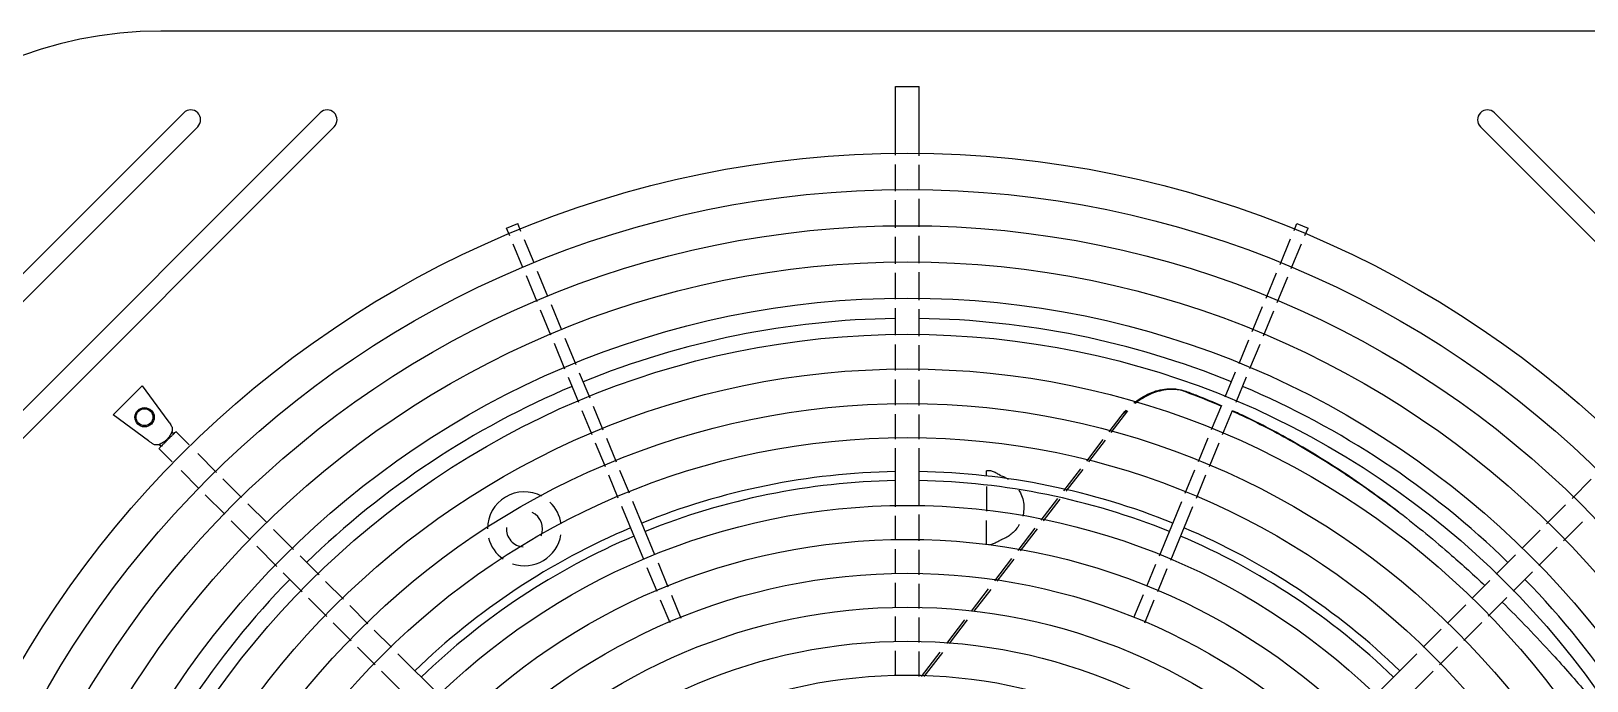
# Model space of a CAD drawing. Extents: x 17.6 to 65.2, y 116.5 to 153.5.
# Drawn here: x 21.907 to 22.421, y 149.782 to 149.996 of the extents above; entities that cross this region are included whole.
import ezdxf

# ---------------------------------------------------------------- set-up
doc = ezdxf.new("R2010")
doc.units = 0
doc.header["$MEASUREMENT"] = 0
doc.layers.add('INST_-_AR_CONDICIONADO', color=1, linetype='CONTINUOUS')

msp = doc.modelspace()

# ---------------------------------------------------------------- linework, layer by layer
at = {"layer": 'INST_-_AR_CONDICIONADO', "linetype": 'CONTINUOUS'}
for p, q in [((22.44275252484969, 149.9961699994383), (21.95027201364807, 149.9961699994383)), ((21.844514679097, 149.8559424813273), (21.95783212425924, 149.9692599264891)), ((21.844514679097, 149.8109361732083), (22.0028384323786, 149.9692599264891)), ((22.39016500941345, 149.9692388297819), (22.54848876269413, 149.8109150765016)), ((21.84912589569869, 149.8513312647261), (21.96244334086002, 149.9646487098879)), ((21.84912589569869, 149.8063249566069), (22.00744964898006, 149.9646487098879)), ((22.38555379281199, 149.9646276131805), (22.54387754609267, 149.8063038598997))]:
    msp.add_line(p, q, dxfattribs=at)
at = {"layer": 'INST_-_AR_CONDICIONADO', "color": 9, "linetype": 'CONTINUOUS'}
for p, q in [((22.19256904383103, 149.9552195701615), (22.19256904383103, 149.9778776765537)), ((22.19257040208815, 149.9778776765537), (22.20045413640962, 149.9778776765537)), ((22.20045549466674, 149.9550849048146), (22.20045549466674, 149.9778776765537)), ((22.19256904383103, 149.9434225921055), (22.19256904383103, 149.9522425666271)), ((22.20045549466674, 149.9438269025403), (22.20045549466674, 149.9521079012802)), ((22.19256904383103, 149.9313389048874), (22.19256904383103, 149.9404421134663)), ((22.20045549466674, 149.9316083141344), (22.20045549466674, 149.9408464239011)), ((22.06538863721941, 149.928625236267), (22.06432537370044, 149.9311921814758)), ((22.06432600667192, 149.9311924436613), (22.06799996418992, 149.9327142466928)), ((22.0690638606806, 149.9301475636696), (22.0680005971614, 149.9327145088783)), ((22.32406209477374, 149.93039240586), (22.32502394133682, 149.9327145088783)), ((22.32502457430853, 149.9327142466928), (22.3286985318263, 149.9311924436613)), ((22.3276853139693, 149.9287445290559), (22.32869916479801, 149.9311921814758)), ((22.07338080809284, 149.9197255306793), (22.07020294455985, 149.9273975719194)), ((22.19256904383103, 149.91942568126), (22.19256904383103, 149.9283605989807)), ((22.20045549466674, 149.9196950905066), (22.20045549466674, 149.9286300082274)), ((22.31945109720043, 149.9192604729828), (22.32292234644676, 149.9276408099908)), ((22.32317832492588, 149.9178636949819), (22.32654556564277, 149.9259929331871)), ((22.06970558463119, 149.9182032032771), (22.06652772109867, 149.9258752445172)), ((22.07797969036089, 149.9086228467342), (22.07452255364403, 149.9169691130836)), ((22.19256904383103, 149.9077818668792), (22.19256904383103, 149.9164473753529)), ((22.20045549466674, 149.9075124576329), (22.20045549466674, 149.9167167846)), ((22.31485252793247, 149.9081585446863), (22.31831134887277, 149.9165088771136)), ((22.07438251124033, 149.9069121036269), (22.07084733018375, 149.9154467856814)), ((22.31855374594299, 149.9066989736812), (22.32203857659935, 149.9151120991131)), ((22.08254200954381, 149.8976084338875), (22.07912027015679, 149.9058692435223)), ((22.31029552820921, 149.897156974152), (22.31371327800086, 149.9054081520524)), ((22.07894483042325, 149.8958976907802), (22.07552309103646, 149.904158500415)), ((22.19256904383103, 149.8958686432518), (22.19256904383103, 149.9048035609722)), ((22.20045549466674, 149.8955992340052), (22.20045549466674, 149.9045341517259)), ((22.31399674622064, 149.8956974031473), (22.31741449601206, 149.9039485810477)), ((22.08358479200017, 149.8846958326127), (22.08008541021938, 149.8931440875679)), ((22.08728601001228, 149.8861554036174), (22.08368258933972, 149.8948548306756)), ((22.19256904383103, 149.8842676525926), (22.19256904383103, 149.8928903373447)), ((22.20045549466674, 149.8841329872457), (22.20045549466674, 149.8926209280985)), ((22.30592020977171, 149.8865940210404), (22.3091562782776, 149.8944065815185)), ((22.30951738889136, 149.8848832779324), (22.31285749629039, 149.8929470105131)), ((22.08814179172275, 149.8736942620778), (22.0847240419311, 149.8819454399789)), ((22.09184300973463, 149.8751538330829), (22.08842525994253, 149.8834050109839)), ((22.19256904383103, 149.8728558057107), (22.19256904383103, 149.8812906490579)), ((22.20045549466674, 149.8727211403637), (22.20045549466674, 149.8811559837111)), ((22.30135789058879, 149.875579608193), (22.30477962997558, 149.8838404178284)), ((22.30495506970912, 149.8738688650857), (22.30837680909546, 149.8821296747211)), ((21.94409017082096, 149.8791779528845), (21.93459665270227, 149.8696844347656)), ((21.94409017082096, 149.8791779528845), (21.95260786478336, 149.8676667418987)), ((21.94619057162315, 149.8611054285402), (21.93459665270227, 149.8696844347656)), ((22.09253680300928, 149.8630837662244), (22.08928104165436, 149.8709438694443)), ((22.09621202646979, 149.8646060936266), (22.09298225966579, 149.8724034404493)), ((22.19256904383103, 149.8615890927381), (22.19256904383103, 149.8698788021763)), ((22.20045549466674, 149.8615890927381), (22.20045549466674, 149.8697441368294)), ((22.2637909605957, 149.8638091272214), (22.26928549476467, 149.8709697435622)), ((22.29689809297786, 149.8648127043176), (22.30021731079266, 149.8728260049813)), ((22.30052131217455, 149.8631648275135), (22.30381448991368, 149.8711152618737)), ((21.95260786478336, 149.8676667418987), (21.95266946679128, 149.8675842504281)), ((22.2630679380192, 149.8640250878709), (22.26707617636741, 149.8692487257863)), ((21.94970379065937, 149.8598564370959), (21.95047973838739, 149.8593516417805)), ((21.95391816849057, 149.8640708149271), (21.95442296380581, 149.8632948671985)), ((21.95958579317441, 149.8597653752776), (21.95523792158899, 149.8641132468626)), ((22.09690329121342, 149.8525421311824), (22.09367588688785, 149.860333774474)), ((22.10057851467393, 149.8540644585846), (22.09735111034972, 149.8618561018764)), ((22.2556947470711, 149.8544161583488), (22.26112869066485, 149.8614978115151)), ((22.25642621926288, 149.8542112094521), (22.26185171324134, 149.8612818508655)), ((22.29252905772493, 149.8542649201533), (22.29575834465133, 149.8620611084487)), ((22.29615227692027, 149.8526170433496), (22.29938156384735, 149.8604132316446)), ((21.95400923030881, 149.8541888124124), (21.94966135872316, 149.8585366839972)), ((21.96867042207434, 149.8506807463772), (21.96243375827991, 149.8569174101711)), ((22.19256904383103, 149.8393542129557), (22.19256904383103, 149.8586125231168)), ((22.20045549466674, 149.8397388027288), (22.20045549466674, 149.8586125231168)), ((21.96280796855869, 149.8453900741621), (21.95695241819446, 149.8512456245263)), ((22.10117422298269, 149.8422311897802), (22.09804237509199, 149.8497921394322)), ((22.10482345189341, 149.8438162735796), (22.10171759855363, 149.8513144668347)), ((22.22261811217884, 149.8495860411717), (22.22261811217884, 149.8512416043262)), ((22.22342552465641, 149.8512416043262), (22.22261811217884, 149.8512416043262)), ((22.24818510429002, 149.844629401335), (22.25374250770703, 149.8518719504754)), ((22.24894265476853, 149.8444584383237), (22.25447397989858, 149.8516670015782)), ((22.28820108660481, 149.8438162735796), (22.29138930939773, 149.8515133242844)), ((22.29185031551508, 149.8422311897802), (22.29501252859374, 149.8498654474806)), ((21.97692101623527, 149.8424301522158), (21.97077793873147, 149.8485732297204)), ((22.22261811217884, 149.8460576696344), (22.22261811217884, 149.8378421844191)), ((22.41577538329459, 149.8421020132477), (22.42207531989099, 149.8484019498441)), ((21.97134445337035, 149.8368535893507), (21.96491548521583, 149.8432825575053)), ((21.98535969900801, 149.833991469444), (21.97903068692851, 149.8403204815229)), ((22.10957153347879, 149.8219582888944), (22.10231347291294, 149.8394807971461)), ((22.11324675693929, 149.8234806162968), (22.1059627018232, 149.841065880946)), ((22.24070075323804, 149.8348756051452), (22.24618927734234, 149.8420283890181)), ((22.24145830371724, 149.8347046421336), (22.24694682782085, 149.841857426006)), ((22.27965488477973, 149.8231839172264), (22.28706183667457, 149.841065880946)), ((22.28338211250586, 149.8217871392258), (22.2907110655846, 149.8394807971461)), ((22.4073563730398, 149.8336830029932), (22.41367063073078, 149.8399972606843)), ((21.97978313614242, 149.8284149065784), (21.97345412406359, 149.8347439186576)), ((22.19256904383103, 149.8283603760292), (22.19256904383103, 149.8363737343165)), ((22.20045549466674, 149.8280909667829), (22.20045549466674, 149.8367513535596)), ((22.22261811217884, 149.8268337710865), (22.22261811217884, 149.83485473525)), ((22.41293293590472, 149.8281064401276), (22.41924719359569, 149.8344206978189)), ((21.99408717571411, 149.8252639927376), (21.98746936970126, 149.8318817987502)), ((22.23305606451383, 149.8249128528329), (22.23870492629037, 149.832274592828)), ((22.23384095773069, 149.8247775235712), (22.23946247676956, 149.832103629816)), ((22.39922615671814, 149.8255527866716), (22.40525162047577, 149.8315782504293)), ((21.98851061284851, 149.8196874298723), (21.98189280683566, 149.8263052358852)), ((22.19256904383103, 149.817191728879), (22.19256904383103, 149.8253820701228)), ((22.20045549466674, 149.8169223196328), (22.20045549466674, 149.8251126608762)), ((22.39078747394494, 149.8171141038993), (22.39711648602444, 149.8234431159778)), ((22.40480271958329, 149.8199762238057), (22.41082818334091, 149.8260016875637)), ((22.00250618596912, 149.8168449824827), (21.99619192827747, 149.823159240174)), ((22.11396479015222, 149.8113520290495), (22.11071327903021, 149.8192018712985)), ((22.11766600816433, 149.8128116000542), (22.11438850249048, 149.8207241987011)), ((22.22538020028848, 149.8149094718152), (22.23100916738638, 149.8222452845617)), ((22.22616509350534, 149.8147741425538), (22.23179406060392, 149.8221099552996)), ((22.275504748552, 149.8131646020591), (22.27851513645344, 149.8204323213574)), ((22.27910192767301, 149.8114538589521), (22.28224236417866, 149.8190355433572)), ((21.99692962310353, 149.8112684196177), (21.99061536541187, 149.817582677309)), ((22.01049928094487, 149.8088518875068), (22.00461093853293, 149.8147402299191)), ((22.19256904383103, 149.8061299995736), (22.19256904383103, 149.814213422972)), ((22.20045549466674, 149.805823828265), (22.20045549466674, 149.8139440137257)), ((22.38284092671181, 149.8091675566652), (22.38867780325238, 149.8150044332061)), ((22.39636403681122, 149.8115375410333), (22.40269304888936, 149.8178665531129)), ((22.00501794085942, 149.8031801018613), (21.99903437566734, 149.8091636670538)), ((22.11823697739275, 149.8010380566735), (22.1151040400827, 149.808601636416)), ((22.12193819540418, 149.8024976276782), (22.11880525809526, 149.8100612074205)), ((22.21772903195794, 149.8049382751162), (22.22333330316103, 149.8122419035434)), ((22.21858412904173, 149.8048944373135), (22.22411819637789, 149.8121065742823)), ((22.27122757431827, 149.8028385900148), (22.27436416875655, 149.8104109988476)), ((22.27482475343861, 149.8011278469075), (22.27796134787688, 149.8087002557401)), ((22.3881315989269, 149.8033051031497), (22.39425436611798, 149.8094278703402)), ((22.01856867526082, 149.800782493191), (22.01260434033104, 149.80674682812)), ((22.19256904383103, 149.7948544345773), (22.19256904383103, 149.8031425504044)), ((22.20045549466674, 149.7945850253311), (22.20045549466674, 149.8028433496258)), ((22.37476211286018, 149.8010887428137), (22.38073341005467, 149.8070600400084)), ((22.01308733517537, 149.7951107075455), (22.00712300024558, 149.8010750424746)), ((22.02633941690935, 149.7930117515425), (22.02067373464699, 149.7986774338038)), ((22.20954640684356, 149.7942744704502), (22.21552859149635, 149.8020706052751)), ((22.21041244078781, 149.7942448858424), (22.21638368857946, 149.8020267674726)), ((22.3666851215891, 149.7930117515425), (22.37265459620305, 149.7989812261569)), ((22.38005278507596, 149.7952262892985), (22.38602408227045, 149.8011975864929)), ((22.02095335514939, 149.787244687572), (22.01519239456222, 149.7930056481591)), ((22.37207118334952, 149.787244687572), (22.37794526841815, 149.793118772641)), ((22.04225787867783, 149.777093289773), (22.02844539721234, 149.790905771239)), ((22.19256904383103, 149.7836857874265), (22.19256904383103, 149.7918761286703)), ((22.20045549466674, 149.7834163781802), (22.20045549466674, 149.791606719424)), ((22.20119530714139, 149.7833911054279), (22.20731944692299, 149.7913722397771)), ((22.20206134108609, 149.7833615208203), (22.20818548086702, 149.7913426551697)), ((22.35067872235656, 149.7770053523097), (22.36457914128589, 149.790905771239)), ((22.03640936977642, 149.7717886729448), (22.02305933545237, 149.7851387072687)), ((22.35635050800117, 149.7715240122243), (22.36996520304653, 149.7851387072687))]:
    msp.add_line(p, q, dxfattribs=at)
for centre, radius in [((22.19651226924945, 149.617262336337), 0.3386300768662343), ((22.19651226924945, 149.617262336337), 0.3266959772409925), ((22.19651226924945, 149.617262336337), 0.3147618776157508), ((22.19651226924945, 149.617262336337), 0.302827777990509), ((22.19651226924945, 149.617262336337), 0.2908936783652672), ((22.19651226924945, 149.617262336337), 0.2789595787400256), ((22.19651226924945, 149.617262336337), 0.2675227332658355), ((22.19651226924945, 149.617262336337), 0.2560858877916455), ((21.94491294239121, 149.8688616631954), 0.00318242656673113), ((21.94490166881694, 149.8688729367695), 0.002784623245889737), ((22.19651226924945, 149.617262336337), 0.2448976693929815), ((22.19651226924945, 149.617262336337), 0.2225212325956532), ((22.19651226924945, 149.617262336337), 0.2113330141969891), ((22.19651226924945, 149.617262336337), 0.2001447957983249), ((22.19651226924945, 149.617262336337), 0.1889565773996608), ((22.19651226924945, 149.617262336337), 0.1777683590009967), ((22.19651226924945, 149.617262336337), 0.1665801406023325)]:
    msp.add_circle(centre, radius, dxfattribs=at)
at = {"layer": 'INST_-_AR_CONDICIONADO', "linetype": 'CONTINUOUS'}
for centre, radius, start, end in [((21.95027201364807, 149.8635025919378), 0.132667407500604, 90, 180), ((21.96013773255952, 149.9669543181883), 0.003260622528517593, 315.0000000000002, 135.0000000000002), ((22.00514404067887, 149.9669543181883), 0.003260622528517593, 315.0000000000002, 135.0000000000002), ((22.38785940111227, 149.9669332214815), 0.003260622528517593, 44.99999999999977, 224.9999999999997)]:
    msp.add_arc(centre, radius, start, end, dxfattribs=at)
at = {"layer": 'INST_-_AR_CONDICIONADO', "color": 9, "linetype": 'CONTINUOUS'}
for centre, radius, start, end in [((22.19651226924945, 149.617262336337), 0.2841807473260688, 90.79554614740155, 112.0975554445582), ((22.19651226924945, 149.617262336337), 0.2841807473260688, 67.90244455544178, 89.20445385259845), ((22.19651226924945, 149.617262336337), 0.2841807473260688, 112.8990080455908, 134.2043012997765), ((22.19651226924945, 149.617262336337), 0.2841807473260688, 45.79569870022353, 67.10099195440569), ((22.19651226924945, 149.617262336337), 0.2337094509943173, 90.97073532360193, 112.0108567640211), ((22.19651226924945, 149.617262336337), 0.2337094509943173, 67.99057080421186, 89.03326263171016), ((22.07020971488252, 149.8320761295913), 0.01218272670076761, 61.87938150290208, 180), ((22.19651226924945, 149.617262336337), 0.2307259260880068, 90.98610611837657, 111.9994938397389), ((22.19651226924945, 149.617262336337), 0.2307259260880068, 67.99655861080667, 89.00744136169699), ((22.07020971488252, 149.8320761295913), 0.01218272670076761, 7.609804532404799, 46.32556339032411), ((22.07020971488252, 149.8320761295913), 0.005967049812620869, 336.9569447289031, 64.47877654278405), ((22.19651226924945, 149.617262336337), 0.2337094509943173, 112.989143235998, 134.0292646764008), ((22.19651226924945, 149.617262336337), 0.2307259260880068, 113.0005061603297, 134.0237331896776), ((22.07020971488252, 149.8320761295913), 0.01218272670076761, 194.3553240041013, 234.7690531418069), ((22.07020971488252, 149.8320761295913), 0.005967049812620869, 175.8886288281068, 266.3506916091906), ((22.07020971488252, 149.8320761295913), 0.01218272670076761, 251.2897402932909, 350.7998690727924), ((22.19651226924945, 149.617262336337), 0.2307259260880068, 45.97864462363033, 67.00850833214768), ((22.19651226924945, 149.617262336337), 0.2337094509943173, 45.96903335171952, 67.01399562227743), ((22.19651226924945, 149.617262336337), 0.2841807473260688, 135.794161196934, 157.1009919543967), ((22.19651226924945, 149.617262336337), 0.2841807473260688, 22.89900804560331, 44.20583880306542)]:
    msp.add_arc(centre, radius, start, end, dxfattribs=at)
for points, start_tangent, end_tangent in [([(22.271212777603, 149.87352094474), (22.27173102313434, 149.8739321898728), (22.27437103615004, 149.8756998053989), (22.2771371961375, 149.8770323597141), (22.27996756577583, 149.8778967609837), (22.28279277733843, 149.8782647906182), (22.28461735350872, 149.8782268394036)], (0.7748840134285561, 0.6321034454366258), (0.9965179575865089, -0.08337841571781598)), ([(22.28553297052615, 149.8779090958533), (22.28323786483081, 149.8780110092219), (22.28047059506882, 149.8776734954471), (22.27769484714979, 149.8768576975154), (22.27497702471116, 149.8755904374204), (22.27237514146002, 149.8739028414788), (22.27169942520929, 149.8733791830666)], (-0.9922212627097168, 0.1244868098504222), (-0.7795844117102332, -0.6262971698949387)), ([(22.28461735350872, 149.8782268394036), (22.28553693367728, 149.8781191975849), (22.28812582928747, 149.8774575238487)], (0.9965179575859056, -0.08337841572502769), (0.9382789056529354, -0.3458795964013059)), ([(22.28809527290757, 149.8773294675927), (22.28592420561579, 149.8778542949608), (22.28553297052615, 149.8779090958533)], (-0.9484278330021454, 0.3169931317660604), (-0.9922212627119078, 0.12448680983296)), ([(22.288459345764, 149.8772016075246), (22.28809527290757, 149.8773294675927)], (-0.9383410684980715, 0.3457109184996874), (-0.9484278330008418, 0.3169931317699608)), ([(22.2885066966516, 149.87731672161), (22.28812582928747, 149.8774575238487)], (-0.9376343780620602, 0.3476230330058322), (-0.9382789191098858, 0.3458795598961937)), ([(22.288459345764, 149.8772016075246), (22.29103082143881, 149.8762358400869)], (0.938341068503864, -0.3457109184839651), (0.9339413267107518, -0.3574263536195405)), ([(22.29220349704535, 149.8759082744641), (22.2885066966516, 149.87731672161)], (-0.9312660377066013, 0.3643399058767065), (-0.9376343780931795, 0.347623032921895)), ([(22.29103082143881, 149.8762358400869), (22.30010064632363, 149.872536786811)], (0.9339413267105647, -0.3574263536200297), (0.9176832018380681, -0.3973129007019933)), ([(22.30013925008772, 149.8726293741887), (22.29220349704535, 149.8759082744641)], (-0.9169580608890835, 0.3989836018817465), (-0.9312660377031264, 0.3643399058855883)), ([(22.26707617638424, 149.8692487258092), (22.26869738097473, 149.8711640468317)], (0.6087614289874305, 0.7933533403075718), (0.6820295576467971, 0.7313246081570853)), ([(22.26707617636741, 149.8692487257863), (22.26834493055155, 149.8706242695494), (22.26891476656458, 149.8711057581116)], (0.6087614290017219, 0.7933533402966055), (0.785505867648387, 0.6188542089135008)), ([(22.30373907835535, 149.8709248962259), (22.30622795797778, 149.8697800882144), (22.3239485783394, 149.86063485115), (22.34153763456872, 149.8498141885438), (22.35861082249305, 149.8376057700018)], (0.9108675119236783, -0.4126988923197733), (0.7940776324837556, -0.6078163485700213)), ([(22.35861063217583, 149.8376062148402), (22.34122154082108, 149.8500568696482), (22.32363025856414, 149.8608795431413), (22.30590415897693, 149.8700291399038), (22.30377451614429, 149.8710110970789)], (-0.793353217245996, 0.6087615893643649), (-0.9101402604756395, 0.4143002609959778)), ([(21.95266912948789, 149.8675840006165), (21.95310675959233, 149.86699090534), (21.95355350578636, 149.8663589174791), (21.95389168843592, 149.8657794972787), (21.95405379971469, 149.8652393765926)], (0.5951623413790627, -0.8036054923929976), (0.09486964954360068, -0.9954897034100727)), ([(21.95405379971469, 149.8652393765926), (21.9540437621062, 149.8646648937875), (21.95391816849057, 149.8640708149271)], (0.09486964957506687, -0.9954897034070741), (-0.2859895235768961, -0.9582327443811656)), ([(21.94655393164878, 149.8608368017261), (21.94619061304472, 149.8611054844931)], (-0.8046106216867029, 0.5938027849959423), (-0.8037276040464453, 0.5949974273001193)), ([(21.94853522899386, 149.8597208058715), (21.94817836495456, 149.8598057885185), (21.94780224916296, 149.8599824445062), (21.94740537876457, 149.8602279744), (21.94698864809304, 149.8605189187986), (21.94655393164878, 149.8608368017261)], (-0.9954897034108108, 0.09486964953585666), (-0.8046106217179337, 0.5938027849536245)), ([(21.94970379065937, 149.8598564370959), (21.94910983672746, 149.8597308584537), (21.94853522899386, 149.8597208058715)], (-0.9582327443667641, -0.2859895236251497), (-0.9954897034085983, 0.09486964955907169)), ([(21.95047973838739, 149.8593516417805), (21.9499639454031, 149.8588418959798), (21.9496956908901, 149.8585710130901)], (-0.7071067811865476, -0.7071067811865476), (-0.7105079057873235, 0.7036892182019787)), ([(21.95391816849057, 149.8640708149271), (21.95358627321927, 149.8633384567242), (21.95314434966069, 149.8625907351817), (21.95258047307827, 149.8618583497818), (21.95191253366026, 149.8611908665365), (21.95118154120398, 149.8606286909264), (21.95043538518887, 149.8601879378184), (21.94970379065937, 149.8598564370959)], (-0.3654497869997937, -0.9308310551232193), (-0.9308310551232193, -0.3654497869997937)), ([(21.9524472357438, 149.8613273698421), (21.95172745563598, 149.8605993450753), (21.95105023335456, 149.8599342267367), (21.95047973838739, 149.8593516417805)], (-0.8385742884801921, -0.5447872637093671), (-0.7071067811865476, -0.7071067811865476)), ([(21.95442296380581, 149.8632948671985), (21.95404662588128, 149.8629257207175), (21.95366382766217, 149.8625493033132), (21.95329812501875, 149.8621731438031), (21.95292229978342, 149.8618313261399), (21.9525689023382, 149.8615378377405)], (-0.7071067811865476, -0.7071067811865476), (-0.8208417081821601, -0.5711557494314432)), ([(21.95442296380581, 149.8632948671985), (21.95493271111552, 149.8638106581389), (21.95520359268214, 149.864078914444)], (0.7071067811865476, 0.7071067811865476), (-0.7036906246820382, 0.710506512802383)), ([(22.22697680365665, 149.8498147935938), (22.2258240570324, 149.8504504545885), (22.22463237450181, 149.8510066190578), (22.22342552465641, 149.8512416043262)], (-0.8814715486939344, 0.4722371320037393), (-1, 0)), ([(22.22697680365665, 149.8498147935938), (22.22731743282627, 149.8496538912051), (22.22749814429328, 149.8496072369782)], (0.8814715486980161, -0.4722371319961204), (0.9880112282469132, -0.1543820354122394)), ([(22.2274948323349, 149.8495860411717), (22.22900642247116, 149.8489224329756), (22.2298006739217, 149.8484585165449)], (0.9428090415847206, -0.3333333333258181), (0.8420309416738199, -0.5394292291523516)), ([(22.23324819425731, 149.8449750976045), (22.23399891665774, 149.8435600658451), (22.23470793291783, 149.8413695920187), (22.23495363752447, 149.8390251038923), (22.23470303719357, 149.8366829272628), (22.23460103448899, 149.8362510542752)], (0.5306408489115316, -0.8475967729212099), (-0.249142950996186, -0.9684667211468406)), ([(22.35861082249305, 149.8376057700018), (22.3589270277311, 149.8373634359918)], (0.7940776323839803, -0.6078163487003723), (0.7933532076288242, -0.6087616018977018)), ([(22.3589270277311, 149.8373634359918), (22.37605867208974, 149.8233252649195), (22.38703367120404, 149.813366668911)], (0.7933532075399237, -0.6087616020135591), (0.7275994193302849, -0.6860022485314697)), ([(22.22697680365665, 149.8282605818187), (22.22731743282627, 149.8284214842075), (22.22749814429328, 149.8284681384347)], (0.8814715486980161, 0.4722371319961204), (0.9880112282469132, 0.1543820354122394)), ([(22.23345520786863, 149.8334445184739), (22.23296136618289, 149.8326650180302), (22.23175887563086, 149.8312094696989), (22.23042787241063, 149.8300494708941), (22.22900374638054, 149.8291515240093), (22.2274948323349, 149.8284893342406)], (-0.4999085497211722, -0.8660781961899715), (-0.9428090415823626, -0.3333333333324876)), ([(22.22342552465641, 149.8268337710865), (22.22463365142464, 149.8270692219033), (22.22582529059461, 149.8276255840001), (22.22697680365665, 149.8282605818187)], (1, 0), (0.8814715487025828, 0.4722371319875962)), ([(22.39272268794154, 149.8078962802868), (22.40934170311895, 149.790658129492), (22.4206183215437, 149.7778417939511)], (0.714056470489839, -0.700088106563448), (0.6470288033620574, -0.7624655583171374))]:
    msp.add_spline(points, degree=3, dxfattribs=dict(at, start_tangent=start_tangent, end_tangent=end_tangent))

doc.saveas('drawing.dxf')
